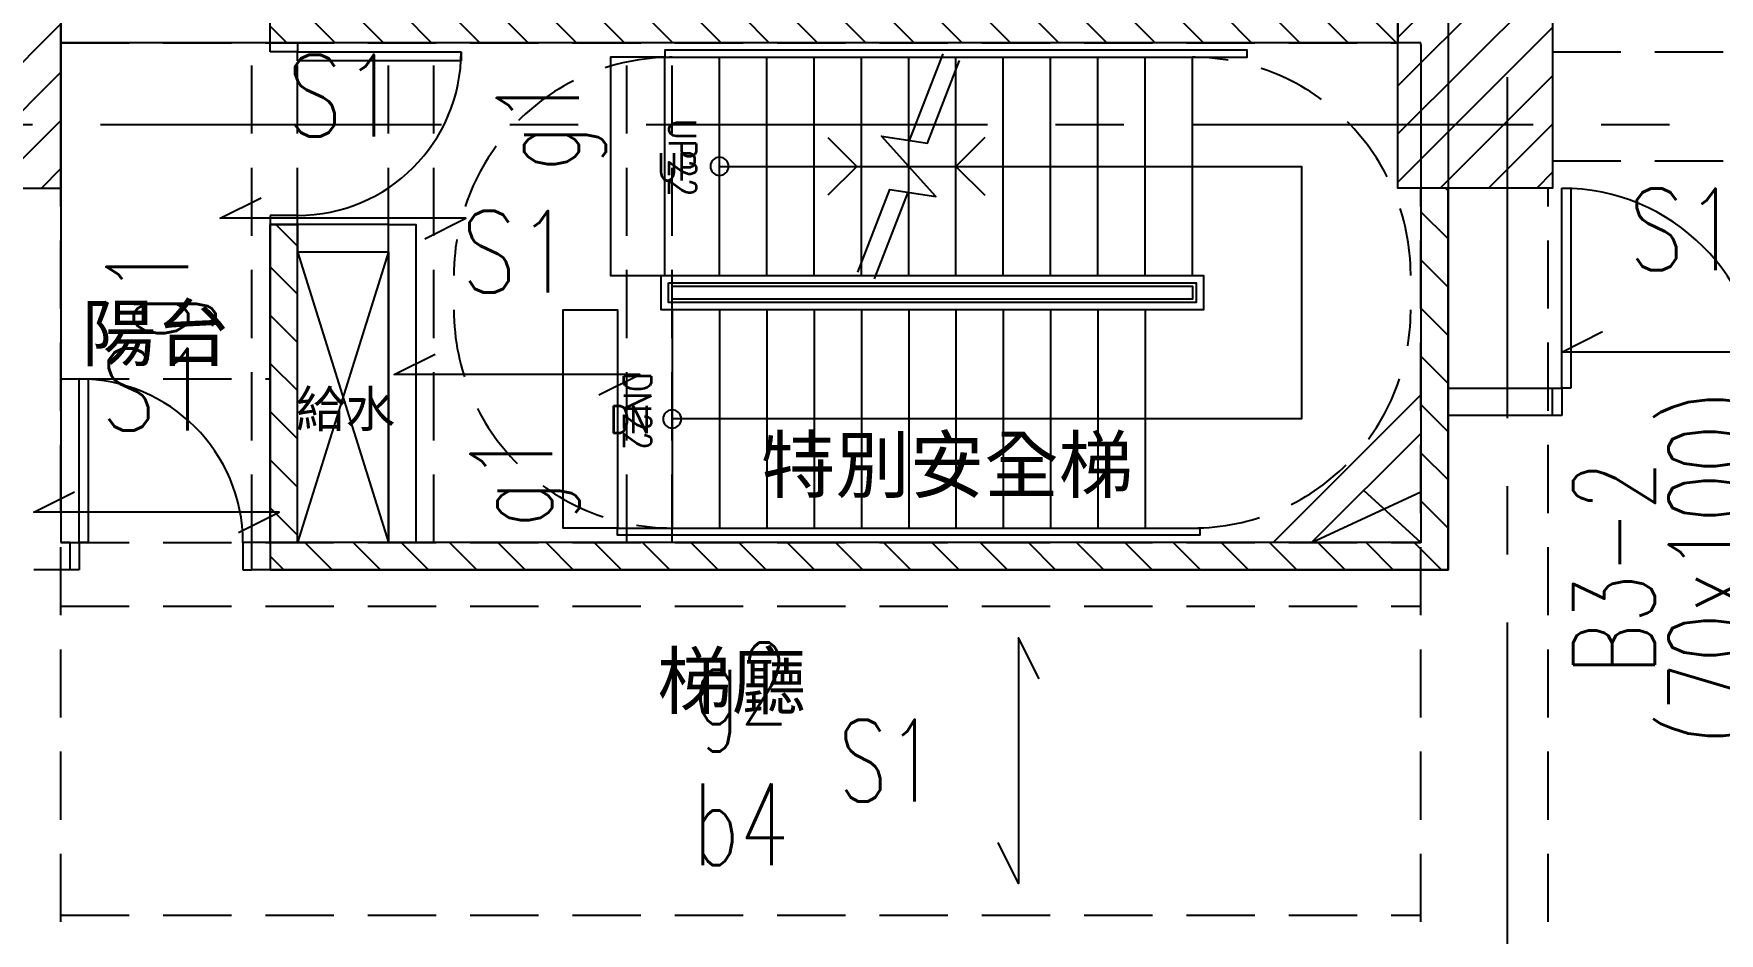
# Model space of a CAD drawing. Header units: millimetres. Extents: x -3377 to 119122, y -22007 to 15479.
# Drawn here: x 53156 to 54083, y 5744 to 6239 of the extents above; entities that cross this region are included whole.
import ezdxf
from ezdxf.enums import TextEntityAlignment as Align

# ---------------------------------------------------------------- set-up
doc = ezdxf.new("R2010")
doc.units = ezdxf.units.MM
doc.header["$LTSCALE"] = 150
doc.header["$MEASUREMENT"] = 0
for name, pattern in [('CENTER', [2, 1.25, -0.25, 0.25, -0.25]), ('CONTINOUS', [0]), ('HIDDEN', [0.375, 0.25, -0.125]), ('HIDDENX2', [0.75, 0.5, -0.25])]:
    doc.linetypes.add(name, pattern=pattern)
doc.layers.get('0').update_dxf_attribs({"plot": 0})
for name, color, linetype in [('COL', 1, 'Continuous'), ('OPEN', 4, 'Continuous'), ('OTHER', 4, 'Continuous'), ('S-COL', 7, 'Continuous'), ('S-COLB', 4, 'HIDDEN'), ('S-CONCWALL', 30, 'Continuous'), ('S-GRID', 1, 'CENTER'), ('S-HATCH-COL', 13, 'Continuous'), ('S-HATCH-CONCWALL', 161, 'Continuous'), ('S-OPEN', 13, 'Continuous'), ('S-RCBMB', 3, 'HIDDEN'), ('S-RCBMG', 2, 'HIDDEN'), ('S-SLAB', 5, 'Continuous'), ('S-SLABT', 2, 'Continuous'), ('S-STAIR', 1, 'Continuous'), ('S-TEXTB', 3, 'Continuous'), ('S-TEXTG', 2, 'Continuous'), ('STAIR', 4, 'Continuous'), ('TEXT', 2, 'Continuous'), ('WALL', 2, 'Continuous'), ('WALL3', 4, 'Continuous')]:
    doc.layers.add(name, color=color, linetype=linetype)
doc.layers.add('S-ARCH', color=252, linetype='Continuous', plot=False)
doc.styles.add('3E', font='simplex.shx', dxfattribs={"width": 0.8, "height": 45, "bigfont": 'dayus.shx'})
doc.styles.add('CHINA', font='romans.shx', dxfattribs={"width": 0.8, "bigfont": 'china.shx'})
doc.styles.add('CS4', font='romans.shx', dxfattribs={"width": 0.7, "height": 45, "bigfont": 'lsp.shx'})
doc.styles.add('HH', font='')
doc.styles.get('HH').set_extended_font_data('Microsoft JhengHei')

# ---------------------------------------------------------------- blocks, each defined once
blk = doc.blocks.new('LINE(2)')
at = {"layer": 'S-GRID'}
for points in [[(-6585.87, -344.9), (-6585.87, -3083.41)], [(-8859.11, -1570.91), (-5430.87, -1570.91)]]:
    blk.add_lwpolyline(points, dxfattribs=at)
blk = doc.blocks.new('COL(2F-16F)')
for points in [[(-7380.87, -1465.91), (-7465.87, -1465.91), (-7465.87, -1605.91), (-7380.87, -1605.91)], [(-6645.87, -1465.91), (-6560.87, -1465.91), (-6560.87, -1605.91), (-6645.87, -1605.91)]]:
    blk.add_lwpolyline(points, close=True)
blk = doc.blocks.new('WALL(2F-14F)')
for points in [[(-7265.87, -1510.91), (-6645.87, -1510.91), (-6645.87, -1525.91), (-7265.87, -1525.91)], [(-7395.87, -2430.91), (-7380.87, -2430.91), (-7380.87, -2835.91), (-7395.87, -2835.91)]]:
    blk.add_lwpolyline(points, close=True)
for points in [[(-6633.37, -1800.91), (-7250.87, -1800.91), (-7250.87, -1625.91), (-7265.87, -1625.91), (-7265.87, -1815.91), (-6618.37, -1815.91), (-6618.37, -1605.91), (-6633.37, -1605.91)], [(-6633.37, -1605.91), (-6633.37, -1800.91)], [(-7380.87, -2290.91), (-7380.87, -2145.91), (-7125.87, -2145.91), (-7125.87, -2203.41), (-7110.87, -2203.41), (-7110.87, -2130.91), (-7395.87, -2130.91), (-7395.87, -2290.91), (-7380.87, -2290.91)], [(-6630.87, -2290.91), (-6630.87, -2145.91), (-6900.87, -2145.91), (-6900.87, -2210.91), (-6885.87, -2210.91), (-6885.87, -2160.91), (-6645.87, -2160.91), (-6645.87, -2290.91), (-6630.87, -2290.91)], [(-7380.87, -2385.91), (-7110.87, -2385.91), (-7110.87, -2313.41), (-7125.87, -2313.41), (-7125.87, -2370.91), (-7380.87, -2370.91), (-7380.87, -2385.91)], [(-7350.87, -2875.91), (-7125.87, -2875.91), (-7125.87, -2485.91), (-7110.87, -2485.91), (-7110.87, -2890.91), (-7350.87, -2890.91), (-7350.87, -2875.91)]]:
    blk.add_lwpolyline(points)
at = {"elevation": 1.07}
blk.add_lwpolyline([(-6645.87, -2370.91), (-6885.87, -2370.91), (-6885.87, -2320.91), (-6900.87, -2320.91), (-6900.87, -2385.91), (-6645.87, -2385.91), (-6645.87, -2370.91)], dxfattribs=at)
blk = doc.blocks.new('_PStStr')
blk.add_circle((0, 0), 0.05)
blk = doc.blocks.new('STAIR(2F-16F)')
for p, q in [((-7018.87, -1653.91, -0.54), (-7018.87, -1533.91, -0.54)), ((-6992.87, -1653.91), (-6992.87, -1533.91)), ((-6966.87, -1653.91), (-6966.87, -1533.91)), ((-6940.87, -1653.91), (-6940.87, -1533.91)), ((-6914.87, -1653.91), (-6914.87, -1533.91)), ((-6896.16, -1532.07), (-6914.68, -1579.62)), ((-6888.87, -1653.91), (-6888.87, -1533.91)), ((-6862.87, -1653.91), (-6862.87, -1533.91)), ((-6836.87, -1653.91), (-6836.87, -1533.91)), ((-6810.87, -1653.91), (-6810.87, -1533.91)), ((-6784.87, -1653.91), (-6784.87, -1533.91)), ((-6758.87, -1653.91), (-6758.87, -1533.91)), ((-6933.58, -1655.74), (-6915.06, -1608.19)), ((-7044.87, -1672.91), (-7044.87, -1792.91)), ((-7018.87, -1672.91, 0.54), (-7018.87, -1792.91, 0.54)), ((-6992.87, -1672.91, 0.54), (-6992.87, -1792.91, 0.54)), ((-6966.87, -1672.91, 0.54), (-6966.87, -1792.91, 0.54)), ((-6940.87, -1672.91, 0.54), (-6940.87, -1792.91, 0.54)), ((-6914.87, -1672.91, 0.54), (-6914.87, -1792.91, 0.54)), ((-6888.87, -1672.91, 0.54), (-6888.87, -1792.91, 0.54)), ((-6862.87, -1672.91, 0.54), (-6862.87, -1792.91, 0.54)), ((-6836.87, -1672.91, 0.54), (-6836.87, -1792.91, 0.54)), ((-6810.87, -1672.91, 0.54), (-6810.87, -1792.91, 0.54)), ((-6784.87, -1672.91, 0.54), (-6784.87, -1792.91, 0.54)), ((-7185.87, -2563.91), (-7185.87, -2815.91)), ((-7382.72, -2689.55), (-7335.14, -2708.58)), ((-7259.01, -2727.27), (-7306.59, -2708.23)), ((-7320.87, -2815.91), (-7320.87, -2736.91)), ((-7185.87, -2815.91), (-7320.87, -2815.91))]:
    blk.add_line(p, q)
at = {"linetype": 'CONTINOUS'}
for p, q in [((-7260.87, -2563.91), (-7380.87, -2563.91)), ((-7260.87, -2563.91), (-7260.87, -2674.93)), ((-7245.87, -2563.91), (-7260.87, -2563.91)), ((-7245.87, -2563.91), (-7125.87, -2563.91)), ((-7245.87, -2755.91), (-7245.87, -2563.91)), ((-7255.87, -2568.91), (-7255.87, -2676.2)), ((-7250.87, -2568.91), (-7255.87, -2568.91)), ((-7250.87, -2750.91), (-7250.87, -2568.91)), ((-7260.87, -2587.91), (-7380.87, -2587.91)), ((-7245.87, -2587.91), (-7125.87, -2587.91)), ((-7260.87, -2611.91), (-7380.87, -2611.91)), ((-7245.87, -2611.91), (-7125.87, -2611.91)), ((-7260.87, -2635.91), (-7380.87, -2635.91)), ((-7245.87, -2635.91), (-7125.87, -2635.91)), ((-7260.87, -2659.91), (-7380.87, -2659.91)), ((-7245.87, -2659.91), (-7125.87, -2659.91)), ((-7260.87, -2674.93), (-7260.87, -2755.91)), ((-7255.87, -2676.2), (-7255.87, -2750.91)), ((-7260.87, -2683.91), (-7380.87, -2683.91)), ((-7260.87, -2683.91), (-7380.87, -2683.91)), ((-7245.87, -2683.91), (-7125.87, -2683.91)), ((-7245.87, -2683.91), (-7125.87, -2683.91)), ((-7260.87, -2707.91), (-7380.87, -2707.91)), ((-7245.87, -2707.91), (-7125.87, -2707.91)), ((-7260.87, -2731.91), (-7380.87, -2731.91)), ((-7260.87, -2731.91), (-7380.87, -2731.91)), ((-7245.87, -2731.91), (-7125.87, -2731.91)), ((-7245.87, -2731.91), (-7125.87, -2731.91)), ((-7255.87, -2750.91), (-7250.87, -2750.91)), ((-7260.87, -2755.91), (-7380.87, -2755.91)), ((-7260.87, -2755.91), (-7245.87, -2755.91)), ((-7245.87, -2755.91), (-7125.87, -2755.91))]:
    blk.add_line(p, q, dxfattribs=at)
for points, elevation in [([(-7048.87, -1533.91), (-6728.87, -1533.91), (-6728.87, -1529.91), (-7048.87, -1529.91)], -0.54), ([(-7074.87, -1792.91), (-6754.87, -1792.91), (-6754.87, -1796.91), (-7074.87, -1796.91)], 0.54)]:
    blk.add_lwpolyline(points, close=True, dxfattribs=dict(elevation=elevation))
for points in [[(-6942.9, -1652.11), (-6925.2, -1606.66), (-6899.86, -1610.49), (-6929.88, -1577.33), (-6904.54, -1581.16), (-6886.84, -1535.7)], [(-6959.22, -1578), (-6943.31, -1593.91), (-6959.22, -1609.82)], [(-6872.96, -1578), (-6888.87, -1593.91), (-6872.96, -1609.82)], [(-7018.87, -1593.91), (-7018.87, -1593.91), (-6698.87, -1593.91), (-6698.87, -1732.91), (-7044.87, -1732.91)], [(-7050.87, -1653.91), (-6752.87, -1653.91), (-6752.87, -1672.91), (-7050.87, -1672.91), (-7050.87, -1653.91), (-7050.87, -1653.91)], [(-7380.87, -2563.91), (-7380.87, -2755.91)], [(-7320.87, -2678.91), (-7320.87, -2563.91)], [(-7125.87, -2755.91), (-7125.87, -2563.91)], [(-7345.66, -2670.85), (-7320.87, -2678.91), (-7296.08, -2670.85)], [(-7345.66, -2675.85), (-7320.87, -2683.91), (-7296.08, -2675.85)], [(-7379.01, -2679.27), (-7333.52, -2697.46), (-7337.58, -2722.76), (-7304.15, -2693.05), (-7308.22, -2718.35), (-7262.72, -2736.55)], [(-7345.66, -2739.96), (-7320.87, -2731.91), (-7296.07, -2739.96)], [(-7345.66, -2744.96), (-7320.87, -2736.91), (-7296.07, -2744.96)]]:
    blk.add_lwpolyline(points)
for points in [[(-7046.87, -1657.91), (-6756.87, -1657.91), (-6756.87, -1668.91), (-7046.87, -1668.91)], [(-7044.87, -1659.91), (-6758.87, -1659.91), (-6758.87, -1666.91), (-7044.87, -1666.91)]]:
    blk.add_lwpolyline(points, close=True)
for centre in [(-7320.87, -2563.91), (-7185.87, -2563.91)]:
    blk.add_circle(centre, 5)
at = {"linetype": 'HIDDEN'}
for centre, start, end in [((-7044.87, -1653.91), 90, 180), ((-6758.87, -1653.91, 0.54), 0, 90), ((-7044.87, -1672.91, 0.54), 180, 270), ((-6758.87, -1672.91, 1.07), 270, 0)]:
    blk.add_arc(centre, 120, start, end, dxfattribs=at)
at = {"linetype": 'HIDDENX2'}
for centre, start, end in [((-7260.87, -2563.91), 90.00074, 179.99986), ((-7245.87, -2563.91), 0.00014, 89.99926), ((-7260.87, -2755.91), 180.00084, 270.00334), ((-7245.85, -2755.91), 269.99666, 359.99916)]:
    blk.add_arc(centre, 120, start, end, dxfattribs=at)
at = {"extrusion": (0, 0, -1), "xscale": 100.0331502916424, "yscale": 100.0331502916424, "zscale": -1.000331502916421, "rotation": 90}
for p in [(7018.87, -1593.91), (7044.87, -1732.91)]:
    blk.add_blockref('_PStStr', p, dxfattribs=at)
at = {"style": 'CHINA', "width": 0.8}
for s, p in [('UP', (-7053.11, -1601.63, -0.54)), ('DN', (-7079.11, -1740.63)), ('UP', (-7331.87, -2551.16)), ('DN', (-7196.87, -2551.16))]:
    blk.add_text(s, height=15, dxfattribs=at).set_placement(p)
blk = doc.blocks.new('A$C536C7597')
at = {"color": 252}
for p, q in [((-690, 650), (-640, 490)), ((-640, 650), (-690, 490)), ((-132.5, 490), (-72.5, 517.93)), ((-72.5, 490), (-103.78, 518.72))]:
    blk.add_line(p, q, dxfattribs=at)
at = {"color": 252, "linetype": 'HIDDEN'}
blk.add_line((-820, 580), (-705, 580), dxfattribs=at)
for centre, start, end in [((-484, 637, 1.07), 90, 180), ((-198, 637, 1.61), 0, 90), ((-484, 618, 1.61), 180, 270), ((-198, 618, 2.15), 270, 0)]:
    blk.add_arc(centre, 120, start, end, dxfattribs=at)
at = {"layer": 'COL', "color": 252}
for points in [[(-820, 825), (-905, 825), (-905, 685), (-820, 685)], [(-85, 825), (0, 825), (0, 685), (-85, 685)]]:
    blk.add_lwpolyline(points, close=True, dxfattribs=at)
at = {"layer": 'OPEN', "color": 252, "linetype": 'Continuous'}
for p, q in [((-705, 760), (-705, 765)), ((-690, 760), (-705, 760)), ((-690, 765), (-690, 760)), ((-690, 760), (-600, 760)), ((-690, 755), (-690, 760)), ((-600, 760), (-600, 755)), ((-600, 755), (-690, 755)), ((5, 575), (5, 685)), ((5, 685), (10, 685)), ((10, 685), (10, 575)), ((-690, 670), (-705, 670)), ((-705, 670), (-705, 665)), ((-690, 665), (-690, 670)), ((-810, 490), (-810, 580)), ((-810, 580), (-805, 580)), ((-805, 580), (-805, 490)), ((0, 575), (5, 575)), ((5, 575), (5, 560)), ((10, 575), (5, 575)), ((5, 560), (0, 560)), ((-815, 490), (-810, 490)), ((-810, 490), (-810, 475)), ((-805, 490), (-810, 490)), ((-715, 490), (-720, 490)), ((-720, 490), (-720, 475)), ((-810, 475), (-815, 475)), ((-720, 475), (-715, 475))]:
    blk.add_line(p, q, dxfattribs=at)
for centre, radius, start, end in [((-690, 760), 90, 270, 0), ((5, 575), 110, 0, 90), ((-810, 490), 90, 0, 90)]:
    blk.add_arc(centre, radius, start, end, dxfattribs=at)
at = {"layer": 'OTHER', "color": 252}
for p, q in [((-335.29, 758.84, 1.07), (-353.81, 711.29, 1.07)), ((-372.71, 635.17, 1.07), (-354.19, 682.72, 1.07))]:
    blk.add_line(p, q, dxfattribs=at)
blk.add_lwpolyline([(-382.03, 638.8), (-364.33, 684.25), (-338.99, 680.42), (-369.01, 713.58), (-343.67, 709.75), (-325.97, 755.21)], dxfattribs=at)
at = {"layer": 'STAIR', "color": 252}
for p, q in [((-458, 637, 0.54), (-458, 757, 0.54)), ((-432, 637, 1.07), (-432, 757, 1.07)), ((-406, 637, 1.07), (-406, 757, 1.07)), ((-380, 637, 1.07), (-380, 757, 1.07)), ((-354, 637, 1.07), (-354, 757, 1.07)), ((-328, 637, 1.07), (-328, 757, 1.07)), ((-302, 637, 1.07), (-302, 757, 1.07)), ((-276, 637, 1.07), (-276, 757, 1.07)), ((-250, 637, 1.07), (-250, 757, 1.07)), ((-224, 637, 1.07), (-224, 757, 1.07)), ((-198, 637, 1.07), (-198, 757, 1.07)), ((-484, 618, 1.07), (-484, 498, 1.07)), ((-458, 618, 1.61), (-458, 498, 1.61)), ((-432, 618, 1.61), (-432, 498, 1.61)), ((-406, 618, 1.61), (-406, 498, 1.61)), ((-380, 618, 1.61), (-380, 498, 1.61)), ((-354, 618, 1.61), (-354, 498, 1.61)), ((-328, 618, 1.61), (-328, 498, 1.61)), ((-302, 618, 1.61), (-302, 498, 1.61)), ((-276, 618, 1.61), (-276, 498, 1.61)), ((-250, 618, 1.61), (-250, 498, 1.61)), ((-224, 618, 1.61), (-224, 498, 1.61))]:
    blk.add_line(p, q, dxfattribs=at)
for points, elevation in [([(-488, 757), (-168, 757), (-168, 761), (-488, 761)], 0.54), ([(-486, 633), (-196, 633), (-196, 622), (-486, 622)], 1.07), ([(-484, 631), (-198, 631), (-198, 624), (-484, 624)], 1.07), ([(-514, 498), (-194, 498), (-194, 494), (-514, 494)], 1.61)]:
    blk.add_lwpolyline(points, close=True, dxfattribs=dict(at, elevation=elevation))
for points in [[(-488, 757), (-518, 757), (-518, 637), (-488, 637)], [(-514, 498), (-544, 498), (-544, 618), (-514, 618)]]:
    blk.add_lwpolyline(points, close=True, dxfattribs=at)
at = {"layer": 'STAIR', "color": 252, "lineweight": -2}
for points in [[(-488, 757), (-518, 757), (-518, 637), (-488, 637)], [(-514, 498), (-544, 498), (-544, 618), (-514, 618)]]:
    blk.add_lwpolyline(points, close=True, dxfattribs=at)
at = {"layer": 'STAIR', "color": 252, "elevation": 1.07}
for points in [[(-398.35, 712.91), (-382.44, 697), (-398.35, 681.09)], [(-312.09, 712.91), (-328, 697), (-312.09, 681.09)], [(-458, 697), (-458, 697), (-138, 697), (-138, 558), (-484, 558)], [(-490, 637), (-192, 637), (-192, 618), (-490, 618), (-490, 637), (-490, 637)]]:
    blk.add_lwpolyline(points, dxfattribs=at)
at = {"layer": 'TEXT', "color": 252, "extrusion": (0, 0, -1)}
for centre in [(-458, 697, 1.07), (-484, 558, 1.07)]:
    blk.add_ellipse(centre, major_axis=(-3.54, 3.54), ratio=1, start_param=0.785398, end_param=7.068583, dxfattribs=at)
at = {"layer": 'WALL', "color": 252}
for p, q in [((-705, 765), (-705, 780)), ((-57.5, 780), (-57.5, 475)), ((-705, 765), (-690, 765)), ((-72.5, 765), (-690, 765)), ((-690, 765), (-690, 765)), ((-72.5, 764), (-72.5, 765)), ((-72.5, 764), (-72.5, 490)), ((-705, 490), (-705, 665)), ((-705, 665), (-690, 665)), ((-690, 490), (-690, 665)), ((-57.5, 575), (0, 575)), ((0, 560), (0, 575)), ((-153.71, 490), (-72.5, 571.22)), ((0, 560), (-57.5, 560)), ((-132.5, 490), (-72.5, 550)), ((-815, 490), (-820, 490)), ((-815, 475), (-815, 490)), ((-72.5, 490), (-715, 490)), ((-715, 475), (-715, 490)), ((-695, 490), (-680, 490)), ((-815, 475), (-835, 475)), ((-57.5, 475), (-715, 475))]:
    blk.add_line(p, q, dxfattribs=at)
for points in [[(-820, 1245), (-820, 490)], [(-640, 490), (-640, 665), (-625, 665), (-625, 490)]]:
    blk.add_lwpolyline(points, dxfattribs=at)
blk.add_lwpolyline([(-640, 665), (-690, 665), (-690, 650), (-640, 650)], close=True, dxfattribs=at)
at = {"layer": 'WALL3', "color": 252}
blk.add_line((-705, 765), (-820, 765), dxfattribs=at)
at = {"layer": 'TEXT', "color": 252, "style": 'CHINA', "width": 0.8}
for s, p in [('UP22', (-485.83, 722.99)), ('DN22', (-510.61, 583.6))]:
    blk.add_text(s, height=15, rotation=270, dxfattribs=at).set_placement(p)
at = {"layer": 'TEXT', "color": 252, "style": 'HH'}
for s, p in [('陽台', (-767.67, 590.33)), ('特別安全梯', (-332.87, 517.82)), ('梯廳', (-451.23, 398.92))]:
    blk.add_text(s, height=30, dxfattribs=at).set_placement(p, align=Align.CENTER)
blk.add_text('給水', height=20, dxfattribs=at).set_placement((-690.82, 553.54))
blk = doc.blocks.new('2022-0217')
blk.add_blockref('A$C536C7597', (41880.73, -2290.91))

msp = doc.modelspace()

# ---------------------------------------------------------------- hatches: boundary and pattern name
at = {"layer": 'S-HATCH-COL'}
h = msp.add_hatch(dxfattribs=at)
h.set_pattern_fill('ANSI31', color=256, scale=150, style=0)
h.set_pattern_definition([(45, (12110.4, 0), (-13.258252, 13.258252), [])])
h.paths.add_polyline_path([(54961.13, 6239.23), (55071.13, 6239.23), (55071.13, 6139.23), (54961.13, 6139.23)])
h.paths.add_polyline_path([(54961.13, 5499.23), (55071.13, 5499.23), (55071.13, 5399.23), (54961.13, 5399.23)])
h.paths.add_polyline_path([(54961.13, 4924.23), (55071.13, 4924.23), (55071.13, 4824.23), (54961.13, 4824.23)])
h.paths.add_polyline_path([(53856.13, 4924.23), (53966.13, 4924.23), (53966.13, 4824.23), (53856.13, 4824.23)])
h.paths.add_polyline_path([(53201.13, 4924.23), (53091.13, 4924.23), (53091.13, 4824.23), (53201.13, 4824.23)])
h.paths.add_polyline_path([(52186.13, 6814.23), (52296.13, 6814.23), (52296.13, 6714.23), (52186.13, 6714.23)])
h.paths.add_polyline_path([(52186.13, 6249.23), (52296.13, 6249.23), (52296.13, 6149.23), (52186.13, 6149.23)])
h.paths.add_polyline_path([(52186.13, 5514.23), (52296.13, 5514.23), (52296.13, 5414.23), (52186.13, 5414.23)])
h.paths.add_polyline_path([(52186.13, 4924.23), (52296.13, 4924.23), (52296.13, 4824.23), (52186.13, 4824.23)])
h.paths.add_polyline_path([(53171.13, 6814.23), (53086.13, 6814.23), (53086.13, 6714.23), (53171.13, 6714.23)])
h.paths.add_polyline_path([(53906.13, 5469.23), (53991.13, 5469.23), (53991.13, 5329.23), (53906.13, 5329.23)])
h.paths.add_polyline_path([(53906.13, 6294.23), (53991.13, 6294.23), (53991.13, 6154.23), (53906.13, 6154.23)])
h.paths.add_polyline_path([(53171.13, 6294.23), (53086.13, 6294.23), (53086.13, 6154.23), (53171.13, 6154.23)])
h.paths.add_polyline_path([(53086.13, 5469.23), (53171.13, 5469.23), (53171.13, 5329.23), (53086.13, 5329.23)])
h.paths.add_polyline_path([(53906.13, 6814.23), (53991.13, 6814.23), (53991.13, 6714.23), (53906.13, 6714.23)])
h.paths.add_polyline_path([(54961.13, 6814.23), (55071.13, 6814.23), (55071.13, 6714.23), (54961.13, 6714.23)])
at = {"layer": 'S-HATCH-CONCWALL'}
h = msp.add_hatch(dxfattribs=at)
h.set_pattern_fill('ANSI31', color=256, scale=150, angle=90, style=0)
h.paths.add_polyline_path([(53156.13, 5329.23), (53171.13, 5329.23), (53171.13, 4924.23), (53156.13, 4924.23)])
h.paths.add_polyline_path([(53201.13, 4884.23), (53426.13, 4884.23), (53426.13, 5274.23), (53441.13, 5274.23), (53441.13, 4869.23), (53201.13, 4869.23)])
h.paths.add_polyline_path([(53171.13, 5374.23), (53441.13, 5374.23), (53441.13, 5446.73), (53426.13, 5446.73), (53426.13, 5389.23), (53171.13, 5389.23)])
h.paths.add_polyline_path([(53171.13, 5469.23), (53171.13, 5614.23), (53426.13, 5614.23), (53426.13, 5556.73), (53441.13, 5556.73), (53441.13, 5629.23), (53156.13, 5629.23), (53156.13, 5469.23)])
h.paths.add_polyline_path([(53921.13, 5469.23), (53921.13, 5614.23), (53651.13, 5614.23), (53651.13, 5549.23), (53666.13, 5549.23), (53666.13, 5599.23), (53906.13, 5599.23), (53906.13, 5469.23)])
edge = h.paths.add_edge_path()
edge.add_line((53906.13, 5389.23), (53666.13, 5389.23))
edge.add_line((53666.13, 5389.23), (53666.13, 5439.23))
edge.add_line((53666.13, 5439.23), (53651.13, 5439.23))
edge.add_line((53651.13, 5439.23), (53651.13, 5374.23))
edge.add_line((53651.13, 5374.23), (53906.13, 5374.23))
edge.add_line((53906.13, 5374.23), (53906.13, 5389.23))
h.paths.add_polyline_path([(53286.13, 6249.23), (53906.13, 6249.23), (53906.13, 6234.23), (53286.13, 6234.23)])
edge = h.paths.add_edge_path(flags=16)
edge.add_line((53918.63, 6154.23), (53918.63, 5959.23))
edge = h.paths.add_edge_path()
edge.add_line((53918.63, 5959.23), (53301.13, 5959.23))
edge.add_line((53301.13, 5959.23), (53301.13, 6134.23))
edge.add_line((53301.13, 6134.23), (53286.13, 6134.23))
edge.add_line((53286.13, 6134.23), (53286.13, 5944.23))
edge.add_line((53286.13, 5944.23), (53933.63, 5944.23))
edge.add_line((53933.63, 5944.23), (53933.63, 6154.23))
edge.add_line((53933.63, 6154.23), (53918.63, 6154.23))

# ---------------------------------------------------------------- linework, layer by layer
at = {"layer": 'S-OPEN'}
for p, q in [((53301.13, 6119.23), (53351.13, 5959.23)), ((53351.13, 6119.23), (53301.13, 5959.23))]:
    msp.add_line(p, q, dxfattribs=at)
for points in [[(53858.63, 5959.23), (53918.63, 5987.16)], [(53887.35, 5987.95), (53918.63, 5959.23)]]:
    msp.add_lwpolyline(points, dxfattribs=at)
at = {"layer": 'S-RCBMB'}
for p, q in [((53276.13, 5959.23, 0.54), (53276.13, 6234.23, 0.54)), ((53301.13, 5959.23, 0.54), (53301.13, 6234.23, 0.54)), ((53351.13, 5959.23, 0.54), (53351.13, 6234.23, 0.54)), ((53376.13, 5959.23, 0.54), (53376.13, 6234.23, 0.54)), ((53482.13, 5959.23), (53482.13, 6234.23)), ((53507.13, 5959.23), (53507.13, 6234.23)), ((53171.13, 5959.23, 0), (53918.63, 5959.23, 0)), ((53171.13, 5924.23, 0), (53918.63, 5924.23, 0)), ((53171.13, 5754.23, 0), (53918.63, 5754.23, 0))]:
    msp.add_line(p, q, dxfattribs=at)
at = {"layer": 'S-RCBMG'}
for p, q in [((53171.13, 6234.23), (53906.13, 6234.23)), ((53991.13, 6229.23), (54961.13, 6229.23)), ((53991.13, 6169.23), (54961.13, 6169.23)), ((53171.13, 5469.23), (53171.13, 6154.23)), ((53918.63, 5469.23), (53918.63, 6154.23)), ((53988.63, 5469.23), (53988.63, 6154.23))]:
    msp.add_line(p, q, dxfattribs=at)
at = {"layer": 'S-SLAB'}
msp.add_lwpolyline([(53301.13, 6119.23), (53351.13, 6119.23), (53351.13, 5959.23), (53301.13, 5959.23)], close=True, dxfattribs=at)
msp.add_lwpolyline([(53858.63, 5959.23), (53918.63, 6019.23), (53918.63, 5959.23), (53858.63, 5959.23)], dxfattribs=at)
at = {"layer": 'S-SLABT', "color": 1}
for points in [[(53371.13, 6126.42), (53393.63, 6137.67), (53258.63, 6137.67), (53281.13, 6148.92)], [(54108.63, 6052.79), (54131.13, 6064.04), (53996.13, 6064.04), (54018.63, 6075.29)]]:
    msp.add_lwpolyline(points, dxfattribs=at)
for points, elevation in [([(53466.84, 6040.48), (53489.34, 6051.73), (53354.34, 6051.73), (53376.84, 6062.98)], 0.54), ([(53268.63, 5964.69), (53291.13, 5975.94), (53156.13, 5975.94), (53178.63, 5987.19)], 0), ([(53708.79, 5884.23), (53697.54, 5906.73), (53697.54, 5771.73), (53686.29, 5794.23)], 0)]:
    msp.add_lwpolyline(points, dxfattribs=dict(at, elevation=elevation))

# ---------------------------------------------------------------- block references
at = {"layer": 'S-ARCH'}
msp.add_blockref('2022-0217', (12110.4, 7760.14), dxfattribs=at)
at = {"layer": 'S-COL'}
msp.add_blockref('COL(2F-16F)', (60552, 7760.14), dxfattribs=at)
at = {"layer": 'S-COLB'}
msp.add_blockref('COL(2F-16F)', (60552, 7760.14), dxfattribs=at)
at = {"layer": 'S-CONCWALL'}
msp.add_blockref('WALL(2F-14F)', (60552, 7760.14), dxfattribs=at)
at = {"layer": 'S-GRID'}
msp.add_blockref('LINE(2)', (60552, 7760.14), dxfattribs=at)
at = {"layer": 'S-STAIR'}
msp.add_blockref('STAIR(2F-16F)', (60552, 7760.14), dxfattribs=at)

# ---------------------------------------------------------------- texts
at = {"layer": 'S-SLABT', "color": 2, "style": '3E', "width": 0.8}
for p in [(53326.13, 6182.67), (54063.63, 6109.04), (53421.84, 6096.73, 0.54), (53223.63, 6020.94, 0)]:
    msp.add_text('S1', height=45, dxfattribs=at).set_placement(p, align=Align.CENTER)
at = {"layer": 'S-SLABT', "color": 2, "style": 'CS4', "width": 0.7}
msp.add_text('S1', height=45, dxfattribs=at).set_placement((53652.54, 5816.73, 0), align=Align.RIGHT)
at = {"layer": 'S-TEXTB', "style": 'CS4', "width": 0.7}
for p in [(53440.72, 6189.7, -0.54), (53226.13, 6096.73), (53426.13, 5993.85)]:
    msp.add_text('g1', height=45, rotation=90, dxfattribs=at).set_placement(p, align=Align.MIDDLE)
at = {"layer": 'S-TEXTB', "linetype": 'Continuous', "style": 'CS4', "width": 0.7}
for s, p in [('g2', (53544.88, 5874.23, 0)), ('b4', (53544.88, 5804.23))]:
    msp.add_text(s, height=45, dxfattribs=at).set_placement(p, align=Align.MIDDLE)
at = {"layer": 'S-TEXTG', "insert": (54058.63, 5945.28), "char_height": 45, "attachment_point": 5, "rotation": 90, "line_spacing_factor": 0.7, "style": 'CS4'}
msp.add_mtext('{\\W0.7;B3-2\\P(70x100)}', dxfattribs=at)

doc.saveas('drawing.dxf')
